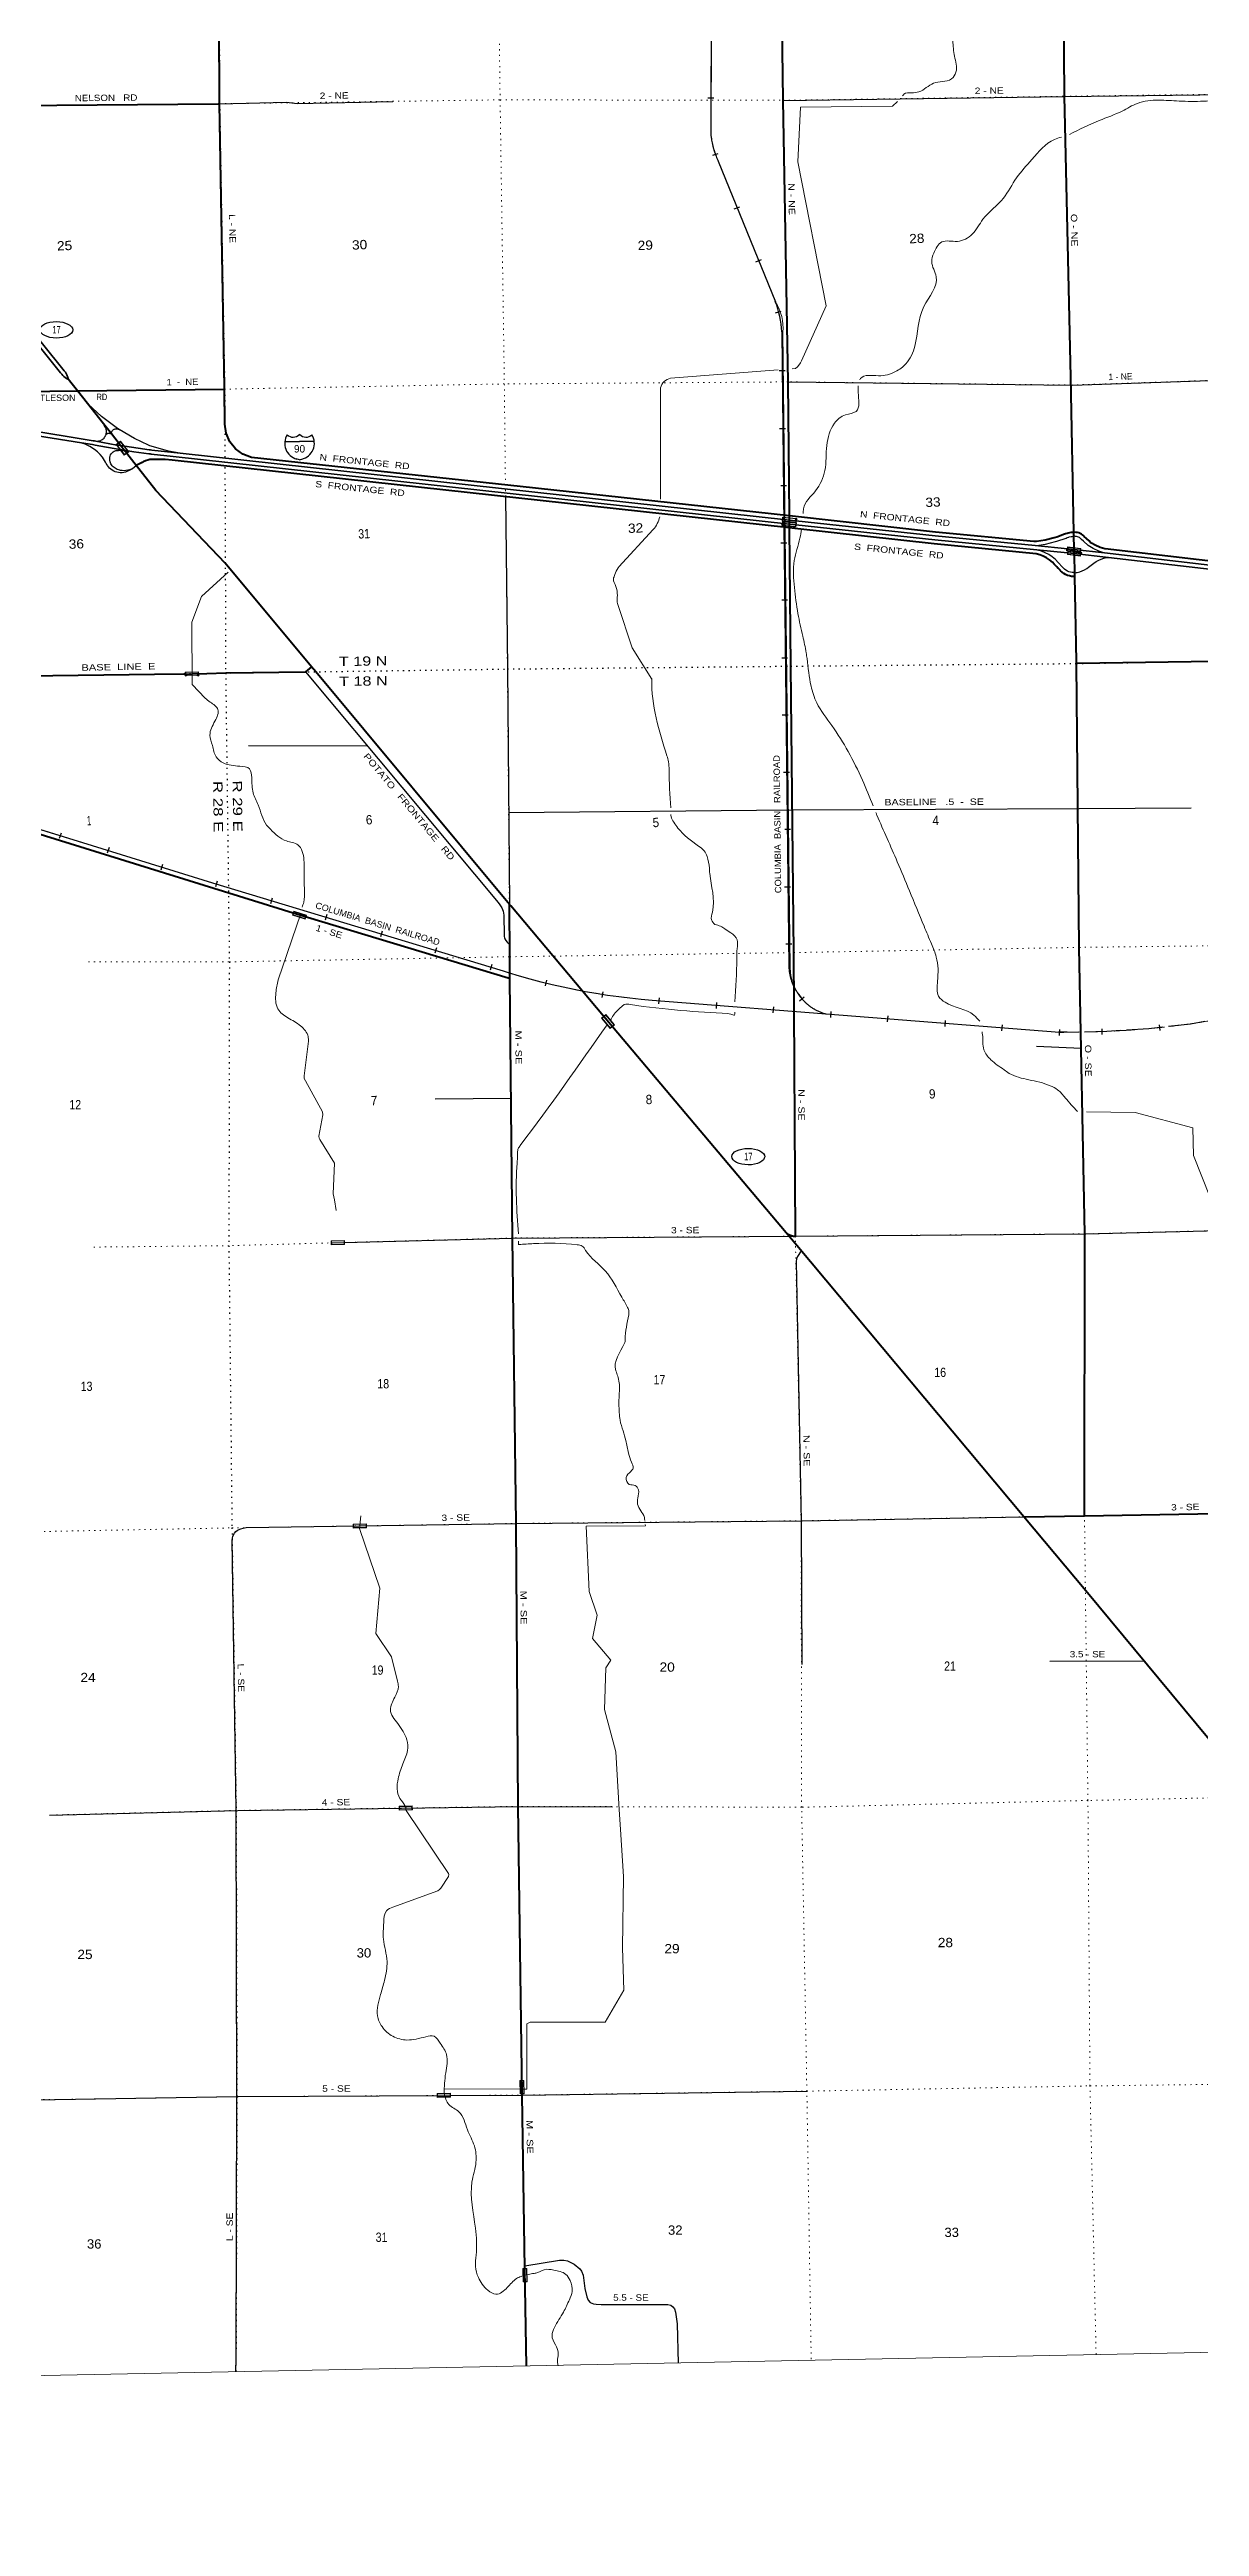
# Model space of a CAD drawing. Header units: feet. Extents: x 248627 to 501257, y -181930 to 5472.
# Drawn here: x 438405 to 460042, y -181930 to -135323 of the extents above; entities that cross this region are included whole.
import ezdxf
from ezdxf.enums import TextEntityAlignment as Align

# ---------------------------------------------------------------- set-up
doc = ezdxf.new("R2010")
doc.units = ezdxf.units.FT
doc.header["$LTSCALE"] = 70
doc.header["$PDMODE"] = 32
doc.header["$PDSIZE"] = 35
doc.linetypes.add('DOTTED', pattern=[1.5, 0.3, -1.2])
doc.linetypes.add('LONG_DASHED', pattern=[7.5, 6, -1.5])
for name, color, linetype, lineweight in [('15', 7, 'Continuous', 25), ('17', 7, 'Continuous', 25), ('18', 7, 'Continuous', 35), ('19', 7, 'Continuous', 25), ('23', 7, 'Continuous', 70), ('26', 7, 'Continuous', 40), ('27', 7, 'Continuous', 40), ('29', 7, 'Continuous', 25), ('31', 7, 'Continuous', 13), ('34', 7, 'Continuous', 25), ('39', 7, 'Continuous', 13), ('4', 7, 'Continuous', 13), ('55', 7, 'Continuous', 13), ('59', 7, 'Continuous', 13), ('6', 7, 'DOTTED', 25), ('61', 7, 'Continuous', 13), ('63', 7, 'Continuous', 25), ('7', 7, 'DOTTED', 13)]:
    doc.layers.add(name, color=color, linetype=linetype, lineweight=lineweight)
doc.layers.add('30', color=7, linetype='Continuous')

msp = doc.modelspace()

# ---------------------------------------------------------------- linework, layer by layer
at = {"layer": '15'}
for p, q in [((443105.35, -142566.23), (443108.25, -142563.32)), ((443111.42, -142565.7), (443107.99, -142563.32)), ((442832.64, -142697.7), (443109.05, -142697.7)), ((443109.05, -143043.28), (443045.16, -143025.32)), ((443108.52, -143043.54), (443172.15, -143024.8))]:
    msp.add_line(p, q, dxfattribs=at)
msp.add_lwpolyline([(443384.41, -142697.7), (443108.52, -142697.7), (443109.05, -142697.7)], dxfattribs=at)
for centre, radius, start, end in [((443135.27, -142732.8), 306.13, 148.44438, 254.43371), ((442986.67, -142450.2), 165.66, 227.34264, 315.81178), ((443230.36, -142450.2), 165.66, 224.18902, 312.69443), ((443081.76, -142732.8), 306.13, 283.08079, 31.62491)]:
    msp.add_arc(centre, radius, start, end, dxfattribs=at)
at = {"layer": '17'}
for centre in [(438532.73, -140597.25), (451551.82, -156154.06)]:
    msp.add_ellipse(centre, major_axis=(-309.24, 1), ratio=0.500121, dxfattribs=at)
at = {"layer": '18'}
for p, q in [((439006.66, -142724.22), (437904.41, -142545.24)), ((439988.68, -142890.58), (439810.39, -142864.24)), ((458255.43, -144794.98), (457685.84, -144731.19)), ((458329.83, -144879.02), (457687.36, -144806.75)), ((467839.59, -145916.31), (458255.43, -144794.98)), ((467902.42, -145996.96), (458329.83, -144879.02))]:
    msp.add_line(p, q, dxfattribs=at)
for points in [[(439251.37, -142687.98), (439226.37, -142683.91), (437902.95, -142469.02)], [(439810.39, -142864.24), (439725.88, -142851.76), (439261.26, -142766.05), (439238.91, -142761.93), (439211.26, -142757.44), (439006.66, -142724.22)], [(439741.51, -142776.59), (439668.63, -142766.2), (439276.37, -142692.67), (439251.37, -142687.98)], [(440863.57, -142917.97), (440328.41, -142859.25), (440303.73, -142856.55), (440278.41, -142853.1), (439741.51, -142776.59)], [(440730.09, -142978.78), (440320.02, -142933.79), (440295.33, -142931.08), (440270.02, -142927.74), (439988.68, -142890.58)], [(456982.19, -144736.59), (455059.87, -144550.88), (452447.89, -144264.32), (452326.91, -144251.05), (440730.09, -142978.78)], [(456949.88, -144658.12), (455067.57, -144476.28), (452447.83, -144188.87), (452326.18, -144175.52), (440863.57, -142917.97)], [(457685.84, -144731.19), (457557.4, -144716.81), (456949.88, -144658.12)], [(457687.36, -144806.75), (457559.2, -144792.33), (456982.19, -144736.59)]]:
    msp.add_lwpolyline(points, dxfattribs=at)
at = {"layer": '19'}
for points in [[(439714.23, -142471.84), (439681.53, -142452.35), (439382.04, -142228.29), (439132.61, -141997.3), (439119.89, -141985.52)], [(439251.37, -142687.98), (439276.37, -142691.15), (439294.56, -142692.2), (439313.51, -142691.3), (439332.27, -142688.43), (439350.62, -142683.61), (439368.37, -142676.9), (439385.32, -142668.38), (439401.29, -142658.12), (439416.09, -142646.26), (439429.58, -142632.91), (439441.59, -142618.22), (439452.01, -142602.36), (439460.71, -142585.5), (439463.45, -142578.46)], [(439463.45, -142578.46), (439467.6, -142567.82), (439472.6, -142549.52), (439475.67, -142530.79), (439476.76, -142511.85), (439475.86, -142492.89), (439472.99, -142474.14), (439468.17, -142455.79), (439461.46, -142438.04), (439452.93, -142421.09), (439434.41, -142391.05), (439419.31, -142366.55)], [(439463.45, -142578.46), (439466.6, -142572.76), (439469.56, -142567.69), (439473.04, -142562.95), (439476.99, -142558.6), (439481.37, -142554.69), (439486.14, -142551.26), (439491.24, -142548.34), (439496.62, -142545.98), (439502.21, -142544.19), (439507.97, -142542.99), (439513.81, -142542.4), (439519.69, -142542.43), (439525.53, -142543.07), (439531.27, -142544.32), (439536.85, -142546.16), (439539, -142547.05), (439568, -142557.05), (439568, -142555.77)], [(439568, -142555.77), (439567.97, -142547.25), (439568.97, -142537.49), (439570.99, -142527.9), (439573.99, -142518.57), (439577.96, -142509.61), (439582.83, -142501.11), (439588.57, -142493.16), (439595.11, -142485.86), (439602.38, -142479.28), (439610.3, -142473.5), (439618.77, -142468.58), (439627.72, -142464.57), (439637.03, -142461.52), (439646.61, -142459.45), (439656.36, -142458.4), (439666.16, -142458.38), (439675.91, -142459.38), (439685.5, -142461.39), (439694.83, -142464.4), (439703.8, -142468.36), (439714.23, -142471.84)], [(440863.57, -142917.97), (440858.68, -142917.06), (440643.34, -142877.21), (440314.63, -142786.17), (440292.8, -142780.13), (440264.63, -142766.89), (440002.81, -142643.88), (439714.23, -142471.84)], [(439944.33, -143216.24), (439918.65, -143235.46), (439891.09, -143251.9), (439861.97, -143265.36), (439831.6, -143275.71), (439800.32, -143282.83), (439768.46, -143286.64), (439736.38, -143287.1), (439704.43, -143284.2), (439672.95, -143277.97), (439642.3, -143268.5), (439612.81, -143255.87), (439584.8, -143240.22), (439558.58, -143221.73), (439534.43, -143200.61), (439512.62, -143177.07), (439493.4, -143151.39), (439486.65, -143140.08), (439472.45, -143114.94), (439459.44, -143090.08), (439440.3, -143053.49), (439401.82, -142995.61), (439357.5, -142942.06), (439307.82, -142893.45), (439253.33, -142850.29), (439248.87, -142847.15), (439164.9, -142794.38), (439075.87, -142750.68), (439032.3, -142734.02), (439006.66, -142724.22)], [(439944.33, -143216.24), (439943.47, -143216.63), (439910.54, -143229.69), (439876.43, -143239.24), (439841.51, -143245.17), (439806.16, -143247.41), (439770.77, -143245.95), (439735.72, -143240.8), (439726.41, -143238.41), (439701.53, -143232.04), (439676.41, -143223.52), (439656.82, -143214.65), (439636.54, -143202.75), (439617.61, -143188.8), (439600.24, -143172.95), (439584.62, -143155.37), (439570.93, -143136.26), (439559.3, -143115.81), (439551.01, -143096.85), (439545.86, -143081.23), (439538.62, -143046.85), (439537.33, -143027.74), (439538.1, -143007.07), (439541.02, -142986.6), (439544.66, -142972.13), (439553.14, -142947.26), (439568.45, -142922.13), (439573.88, -142915.71), (439599, -142892.8), (439623.88, -142879.65), (439637.5, -142874.49), (439653.63, -142870.25), (439670.11, -142867.72), (439686.77, -142866.93), (439703.42, -142867.88)], [(439988.68, -142890.58), (439939.82, -142886.69), (439743.68, -142871.13), (439703.51, -142867.94)], [(439944.33, -143216.24), (439995.7, -143182.44), (440036.3, -143151.75)], [(456949.88, -144658.12), (456973.58, -144654.69), (457143.69, -144630.09), (457334.8, -144581.62), (457356.51, -144574.74), (457531.51, -144514.72), (457553.81, -144507.07), (457581.51, -144498.12), (457593.34, -144494.3), (457631.21, -144486.32), (457649.73, -144484.41), (457669.71, -144482.34), (457680.82, -144483.04)], [(457694.65, -145167.67), (457676.69, -145166.66), (457670.56, -145166.03), (457645.75, -145163.48), (457615.32, -145157.09), (457585.72, -145147.55), (457557.28, -145134.96), (457530.31, -145119.48), (457505.1, -145101.26), (457481.94, -145080.5), (457461.08, -145057.44), (457390.27, -144981.29), (457385.49, -144975.73), (457331.63, -144919.91), (457272.23, -144870.03), (457207.95, -144826.63), (457139.48, -144790.19), (457067.57, -144761.11), (457018.02, -144746.88), (456982.19, -144736.59)], [(458255.43, -144794.98), (458224.01, -144784.57), (458148.68, -144759.64), (458045.42, -144713.41), (457947.55, -144656.64), (457861.59, -144574.96), (457824.77, -144539.97), (457813.37, -144527.69), (457799.26, -144516.28), (457783.47, -144506.05), (457766.69, -144497.52), (457749.11, -144490.79), (457730.92, -144485.93), (457712.33, -144483), (457699.73, -144482.35), (457693.53, -144482.03), (457680.82, -144483.04)], [(457694.65, -145167.67), (457720.56, -145164.36), (457744.09, -145161.25), (457791.69, -145149.8), (457837.83, -145133.44), (457882, -145112.34), (457923.73, -145086.74), (457954.75, -145063.45), (458057.63, -144989.97), (458100.29, -144958.77), (458145.98, -144932.21), (458194.19, -144910.56), (458244.4, -144894.08), (458296.07, -144882.93), (458315.87, -144880.64), (458329.83, -144879.02)]]:
    msp.add_lwpolyline(points, dxfattribs=at)
at = {"layer": '23'}
for p, q in [((439568, -142555.77), (439419.31, -142366.55)), ((439741.51, -142776.59), (439568, -142555.77)), ((440084.01, -143212.46), (440036.3, -143151.75)), ((443334.72, -146937.74), (441711.34, -144988.23)), ((443412.33, -147030.94), (443334.72, -146937.74)), ((447059.88, -151411.26), (443412.33, -147030.94))]:
    msp.add_line(p, q, dxfattribs=at)
at = {"layer": '23', "lineweight": 35}
for points in [[(438760.01, -141530.16), (438755.53, -141505.16), (438751.95, -141494.68), (438729.29, -141443.3), (438715.71, -141419.58), (438701.96, -141395.57), (438681.04, -141369.58), (437862.17, -140352.17)], [(438760.01, -141530.16), (438735.01, -141518.1), (438721.89, -141511.22), (438696.87, -141494.55), (438673.73, -141475.36), (438654.12, -141455.28), (438634.08, -141430.28), (438613.67, -141405.28), (437864.5, -140472.98)]]:
    msp.add_lwpolyline(points, dxfattribs=at)
at = {"layer": '23'}
for points in [[(438930.97, -141745.1), (438781.71, -141555.16), (438760.01, -141530.16)], [(439419.31, -142366.55), (439119.89, -141985.52), (438930.97, -141745.1)], [(440036.3, -143151.75), (439856.68, -142923.16), (439810.39, -142864.24), (439741.51, -142776.59)], [(441711.34, -144988.23), (440403.72, -143619.32), (440084.01, -143212.46)], [(452266.02, -157590.18), (448830.43, -153512.85), (447081.92, -151437.73), (447059.88, -151411.26)], [(456738.17, -162931.88), (452463.33, -157824.34), (452266.02, -157590.18)], [(469725.52, -178464.64), (466685.45, -174736.68), (465676.4, -173499.31), (463392.61, -170876.15), (461139.97, -168227.55), (457905.88, -164327.04), (456738.17, -162931.88)]]:
    msp.add_lwpolyline(points, dxfattribs=at)
at = {"layer": '26'}
for p, q in [((452327.58, -144325.57), (440712.52, -143051.3)), ((452325.49, -144099.72), (447261.29, -143543.63)), ((457680.82, -144483.04), (457679.32, -144408.46)), ((457687.36, -144806.75), (457685.84, -144731.19)), ((457696.14, -145241.32), (457694.65, -145167.67)), ((443334.72, -146937.74), (443219.63, -147033.57))]:
    msp.add_line(p, q, dxfattribs=at)
for points in [[(437785.59, -136375.87), (441579.83, -136342.96), (441604.83, -136342.75), (441590, -133216.08)], [(452325.49, -144099.72), (452302.08, -141576.58), (452208.24, -136278.28), (452164.1, -133008.18)], [(457679.32, -144408.46), (457620.29, -141487.39), (457502.09, -136202.14), (457482.09, -133767.05), (457477, -132901.85)], [(441699.42, -141713.39), (441698.82, -141679.4), (441604.83, -136342.75)], [(437889.23, -141757.04), (438930.97, -141745.1), (441699.42, -141713.39)], [(447261.29, -143543.63), (442203.14, -143001.74), (442042.73, -142938.8), (441904.07, -142836.49), (441796.62, -142701.78), (441727.7, -142543.85), (441702, -142373.46), (441699.64, -141713.39)], [(440712.52, -143051.3), (440581.55, -143035.49), (440351.95, -143035.54), (440330.11, -143035.54), (440301.95, -143038.21), (440293.59, -143039), (440251.36, -143047.23), (440210.22, -143059.83), (440195.62, -143066.04), (440174.29, -143075.11), (440145.62, -143090.86), (440036.3, -143151.75)], [(452266.02, -157590.18), (452280, -157599.22), (452289.67, -157605.48), (452326.49, -157624.17), (452365.07, -157638.91), (452404.97, -157649.53), (452413, -157650.87), (452438.48, -157655.13), (452438.34, -157630.05), (452409.09, -152315.28), (452351.7, -146924.98), (452327.58, -144325.57)], [(457679.32, -144408.46), (457665.92, -144407.44), (457641.82, -144409.93), (457619.61, -144412.23), (457574.06, -144421.83), (457554.76, -144428.06), (457524.52, -144437.83), (457504.76, -144444.61), (457357.18, -144495.23), (457333.27, -144503.43), (457307.18, -144510.95), (457137.18, -144554.89), (456974.2, -144579.23), (456950.23, -144582.81), (456924.2, -144580.29), (455075.27, -144401.67), (452325.49, -144099.72)], [(452327.58, -144325.57), (452326.91, -144251.05), (452326.18, -144175.52), (452325.49, -144099.72)], [(457696.14, -145241.32), (457673.6, -145240.87), (457634.71, -145236.88), (457596.45, -145228.84), (457559.24, -145216.84), (457523.49, -145201.03), (457489.58, -145181.56), (457457.9, -145158.65), (457428.79, -145132.56), (457425.18, -145128.57), (457388.31, -145087.82), (457379.72, -145078.57), (457357.14, -145054.26), (457333.99, -145029.34), (457310.47, -145004.26), (457276.25, -144969.49), (457222.33, -144925.13), (457164.08, -144886.64), (457102.13, -144854.46), (457037.14, -144828.93), (456969.85, -144810.33), (455052.28, -144624.49), (452430.14, -144336.82), (452327.58, -144325.57)], [(467806.53, -145836.37), (458270.52, -144718.83), (458260.09, -144717.61), (458175.7, -144689.67), (458079.6, -144646.65), (458013.53, -144608.32), (457993.12, -144596.48), (457964.01, -144568.82), (457913.83, -144521.14), (457875.29, -144484.51), (457864.09, -144472.38), (457864.04, -144472.33), (457843.29, -144455.57), (457820.91, -144441.06), (457797.13, -144428.97), (457772.22, -144419.44), (457746.45, -144412.55), (457720.1, -144408.41), (457693.46, -144407.04), (457691.82, -144407.13), (457679.32, -144408.46)], [(457685.84, -144731.19), (457685.12, -144695.31), (457680.82, -144483.04)], [(457694.65, -145167.67), (457688.06, -144841.33), (457687.36, -144806.75)], [(457729.17, -146875.51), (457728.3, -146832.22), (457696.14, -145241.32)], [(457729.17, -146875.51), (457740.36, -146866.41), (467167.02, -146730.51), (468464.07, -146722.91), (468469.51, -146721.63)], [(437992.32, -147109.24), (440378, -147077.05), (441084.96, -147069.17)], [(441084.96, -147069.17), (441365, -147066.05), (441723, -147054.05), (443219.63, -147033.57)], [(457879.72, -162912.6), (457879.76, -162887.6), (457888.26, -157608.02), (457780.89, -152225.84), (457729.23, -146882.22), (457729.17, -146875.51)], [(447068.84, -152804.04), (447034.62, -152793.73), (442992, -151572.05), (438048.63, -150033.72)], [(447068.84, -152804.04), (447065.01, -152393.52), (447059.89, -151413.39), (447059.88, -151411.26)], [(447300.83, -173813.71), (447300.46, -173787.06), (447225.54, -168379.92), (447185.03, -163057.28), (447114.32, -157685.63), (447068.84, -152804.04)], [(456738.17, -162931.88), (456753, -162931.63), (457879.72, -162912.6)], [(457879.72, -162912.6), (463206.99, -162816.97), (463984, -162802.93), (468560.37, -162720.25)], [(447378.18, -178914.62), (447350.32, -177077.05), (447300.83, -173813.71)]]:
    msp.add_lwpolyline(points, dxfattribs=at)
at = {"layer": '29'}
for p, q in [((442148.02, -148416.73), (444383.83, -148425.8)), ((456977.55, -154074.18), (457818.58, -154115.24)), ((445661.1, -155066.36), (447089.79, -155052.71)), ((457226.19, -165647.13), (458997.58, -165643.69)), ((447300.83, -173813.71), (452653.04, -173738.95))]:
    msp.add_line(p, q, dxfattribs=at)
for points in [[(441604.83, -136342.75), (442864, -136315.44), (443061.98, -136337.75), (444867.32, -136301.49)], [(452208.26, -136279.85), (457495.83, -136205.3), (461577.35, -136153.85)], [(452297.69, -141577.8), (457648.66, -141637.75), (461904.65, -141493.64), (461946.6, -141498.55), (461974.42, -141507.11), (462002.25, -141526.39), (462027.96, -141553.67), (462045.06, -141579.92), (462181.73, -141891.41), (462237.69, -142010.33), (462263.38, -142053.16), (462297.29, -142095.68), (462931.18, -142617.4), (462958.04, -142653.29), (462971.85, -142679.5), (462982.55, -142715.91), (462988.97, -142887.21), (463053.25, -145279.33)], [(446982.81, -143739.2), (447022.25, -146958.09), (447059.89, -151413.39)], [(443219.63, -147033.57), (446848.56, -151373.3), (446880.18, -151418.43), (446914.19, -151474.49), (446937.51, -151534.95), (446954.15, -151612.09), (446957.67, -151994.76), (446959.33, -152014.5), (446964.83, -152040.48), (446971.1, -152056.61), (446992.46, -152090.12), (447015, -152116.66), (447035.26, -152135.57), (447063.77, -152156.74)], [(447045.22, -149677.26), (452371.85, -149630.17), (457777.66, -149601.58), (459887.82, -149589)], [(443704.63, -157776.79), (447109.98, -157686.72), (452456.87, -157653.53), (457905.4, -157606.97), (463207.32, -157474.18), (468561.52, -157336.35)], [(452548.94, -157926.63), (452476.27, -158032.65), (452457.01, -158077.62), (452453.68, -158129.46), (452546.97, -163020.08), (452557.63, -165711.93)], [(441911.89, -179021.35), (441915.86, -178754.96), (441930.84, -173819.8), (441915.86, -168443.47), (441838.8, -163371.27), (441853.78, -163296.32), (441882.49, -163239.26), (441907.3, -163208.52), (441932.66, -163190.17), (441955.19, -163178.18), (442002.28, -163156.76), (442048.57, -163144.27), (442104.23, -163135.71), (447191.31, -163059.17), (452569.45, -163007.23), (456738.17, -162931.88)], [(438405, -168544.05), (441947.97, -168458.46), (447229.87, -168381.89), (448996.44, -168388.06)], [(438508.27, -173898.16), (441930.39, -173838.82), (445949.99, -173820.03), (447300.83, -173813.71)], [(435581.08, -173918.37), (436605.5, -173902.37), (438508.27, -173898.16)], [(447349.58, -177028.23), (448001.63, -176921.05), (448080.75, -176917), (448149.25, -176934.13), (448275.61, -176994.62), (448380.43, -177084.04), (448414.68, -177126.87), (448443.38, -177202.03), (448479.38, -177449.64), (448513.15, -177606.57), (448537.03, -177670.86), (448577.36, -177713.65), (448637.3, -177739.35), (448692.95, -177747.91), (448783.06, -177752.9), (450041.52, -177752.2), (450093.17, -177763.44), (450135.71, -177799.31), (450165.68, -177833.57), (450185.53, -177896.03), (450217.11, -178117.69), (450232.89, -178858.37)]]:
    msp.add_lwpolyline(points, dxfattribs=at)
at = {"layer": '31'}
for p, q in [((443703.54, -157738.26), (443953.44, -157731.17)), ((443829.55, -157772.2), (443829.54, -157771.81)), ((443953.44, -157731.17), (443955.56, -157806.14)), ((444118.72, -163067.42), (444368.69, -163063.63)), ((444244.27, -163103.02), (444244.26, -163102.63)), ((444368.69, -163063.63), (444369.82, -163138.62)), ((444980.44, -168375.7), (445230.43, -168372.66)), ((445105.89, -168411.68), (445105.89, -168411.29)), ((445230.43, -168372.66), (445231.34, -168447.66)), ((445698.71, -173780.97), (445948.7, -173779.13)), ((445948.7, -173779.13), (445949.25, -173854.13))]:
    msp.add_line(p, q, dxfattribs=at)
for points in [[(443955.56, -157806.14), (443705.66, -157813.23), (443703.54, -157738.26)], [(444369.82, -163138.62), (444119.85, -163142.41), (444118.72, -163067.42)], [(445231.34, -168447.66), (444981.35, -168450.7), (444980.44, -168375.7)], [(445949.25, -173854.13), (445699.26, -173855.97), (445698.71, -173780.97)]]:
    msp.add_lwpolyline(points, dxfattribs=at)
for points in [[(443713.42, -157805), (443711.76, -157746.02), (443945.67, -157739.39), (443947.33, -157798.37)], [(444127.72, -163134.29), (444126.83, -163075.29), (444360.81, -163071.74), (444361.7, -163130.74)], [(444989.24, -168442.6), (444988.53, -168383.59), (445222.53, -168380.75), (445223.24, -168439.76)], [(445706.76, -173788.9), (445707.19, -173847.91), (445941.19, -173846.19), (445940.76, -173787.18)]]:
    msp.add_lwpolyline(points, close=True, dxfattribs=at)
at = {"layer": '34', "lineweight": 13}
for p, q in [((450857, -132989.05), (450846, -136912.05)), ((450986, -137425.05), (452063, -140074.05)), ((452205, -140642.05), (452342, -152602.05)), ((457408, -153818.05), (449747, -153214.05))]:
    msp.add_line(p, q, dxfattribs=at)
at = {"layer": '34'}
for p, q in [((450791.79, -136233.77), (450902.4, -136234.08)), ((450882.8, -137313.29), (450987.03, -137276.27)), ((451290.22, -138322.29), (451392.68, -138280.63)), ((451696.46, -139314.56), (451798.93, -139272.9)), ((452066.25, -140276.31), (452171.64, -140242.73)), ((452135.75, -141362.71), (452246.35, -141361.45)), ((452140.58, -142453.46), (452251.18, -142452.19)), ((452163.47, -143525.57), (452274.07, -143524.3)), ((452222.72, -144276.23), (452317, -152586.05)), ((452167.3, -144606.32), (452277.9, -144605.05)), ((452181.19, -145680.43), (452291.79, -145679.16)), ((452183.01, -146769.18), (452293.62, -146767.91)), ((452192.91, -147841.29), (452303.51, -147840.02)), ((452217.73, -148920.04), (452328.34, -148918.77)), ((438621.61, -150064.82), (438588.91, -150170.49)), ((452237.62, -149994.15), (452348.23, -149992.88)), ((439524.42, -150339.84), (439491.72, -150445.5)), ((440533.3, -150657.4), (440500.6, -150763.06)), ((441558.15, -150971.4), (441526.08, -151077.26)), ((442596.54, -151288.72), (442564.47, -151394.58)), ((452236.45, -151079.89), (452347.05, -151078.63)), ((443623.45, -151597.11), (443591.38, -151702.97)), ((444661.84, -151914.43), (444629.77, -152020.29)), ((445688.75, -152222.82), (445656.68, -152328.68)), ((452260.34, -152152), (452370.94, -152150.74)), ((446727.14, -152540.14), (446695.07, -152646)), ((447754.96, -152834.57), (447728.36, -152941.94)), ((448813.67, -153051.49), (448796.36, -153160.74)), ((449874.91, -153167.85), (449866.22, -153278.12)), ((450957.14, -153255.79), (450948.44, -153366.06)), ((452502, -153103.05), (452562, -153185.05)), ((452517.5, -153221.54), (452601.2, -153149.23)), ((452026.23, -153337.46), (452017.54, -153447.73)), ((453108.46, -153425.4), (453099.77, -153535.67)), ((454177.56, -153507.08), (454168.86, -153617.34)), ((455259.78, -153595.02), (455251.09, -153705.28)), ((456328.88, -153676.69), (456320.19, -153786.96)), ((457411.11, -153764.63), (457402.41, -153874.9))]:
    msp.add_line(p, q, dxfattribs=at)
for points in [[(450857.96, -133036.05), (450847.1, -136912), (450850.21, -136940.4), (450853.95, -136968.62), (450858.18, -136996.8), (450862.76, -137025.11), (450867.97, -137053.17), (450873.66, -137081.04), (450879.69, -137109.03), (450886.34, -137136.79), (450893.47, -137164.33), (450901.1, -137191.99), (450909.2, -137219.28), (450917.61, -137246.53), (450926.68, -137273.71), (450936.2, -137300.51), (450946.2, -137327.27), (450956.53, -137353.83), (450967.49, -137380.32), (450978.75, -137406.45), (450987.01, -137424.62), (452062.62, -140070.2)], [(452184, -140633.05), (452184, -140640.05), (452222.69, -144284.27)], [(457407.91, -153819.15), (449746.91, -153215.15), (449534.76, -153197.6), (449324.2, -153175.29), (449113.92, -153149.34), (448902.63, -153120.87), (448692.9, -153087.64), (448484.68, -153050.88), (448275.43, -153011.58), (448067.76, -152967.54), (447861.58, -152919.94), (447654.48, -152868.62), (447450.07, -152813.85), (447245.87, -152756.64), (447042.03, -152694.58), (446944.67, -152663.1), (441478.67, -151007.11), (438043.17, -149943.98)], [(452317.61, -152586.06), (452317.89, -152593.69), (452318.75, -152609.48), (452319.79, -152625.35), (452321.19, -152641.12), (452322.86, -152656.8), (452324.72, -152672.57), (452326.93, -152688.24), (452329.42, -152703.82), (452332.18, -152719.49), (452335.2, -152734.99), (452338.42, -152750.48), (452341.99, -152765.96), (452345.84, -152781.26), (452349.96, -152796.55), (452354.25, -152811.76), (452358.91, -152826.97), (452363.75, -152841.98), (452368.95, -152857), (452374.34, -152871.83), (452380, -152886.66), (452385.92, -152901.31), (452392.11, -152915.87), (452398.5, -152930.33), (452405.24, -152944.69), (452412.16, -152958.98), (452419.35, -152973.07), (452426.72, -152987.07), (452434.45, -153000.88), (452442.37, -153014.61), (452450.46, -153028.15), (452458.83, -153041.59), (452467.46, -153054.86), (452476.37, -153068.03), (452485.37, -153081.03), (452494.73, -153093.83), (452501.81, -153103.19)], [(452560.14, -153183.4), (452570.49, -153195.38), (452581.12, -153207.08), (452591.82, -153218.7), (452602.89, -153230.13), (452614.06, -153241.29), (452625.39, -153252.27), (452637, -153263.14), (452648.79, -153273.66), (452660.67, -153284.09), (452672.82, -153294.24), (452685.15, -153304.3), (452697.56, -153313.99), (452710.25, -153323.51), (452723.04, -153332.84), (452735.99, -153341.98), (452749.12, -153350.77), (452762.44, -153359.46), (452775.84, -153367.88), (452789.42, -153376.02), (452803.1, -153383.89), (452816.95, -153391.58), (452830.89, -153399.08), (452845.02, -153406.22), (452859.22, -153413.18), (452873.61, -153419.87), (452888.08, -153426.38), (452902.66, -153432.51), (452917.31, -153438.47), (452932.05, -153444.15), (452946.97, -153449.57), (452961.9, -153454.7), (452977, -153459.67), (452992.09, -153464.26), (453007.37, -153468.67), (453012.28, -153469.99)]]:
    msp.add_lwpolyline(points, dxfattribs=at)
at = {"layer": '34', "lineweight": 13}
msp.add_lwpolyline([(446945, -152662.05), (441479, -151006.05), (438073, -149952.05)], dxfattribs=at)
for centre, radius, start, end in [((452474.13, -136743.33), 1636.85, 185.91635, 204.61281), ((451306.78, -140564.85), 901.53, 355.08803, 32.98446), ((450680.64, -141087.19), 12162.74, 252.11315, 265.59749), ((453250.22, -152594.6), 908.25, 180.47009, 254.79444)]:
    msp.add_arc(centre, radius, start, end, dxfattribs=at)
at = {"layer": '34'}
msp.add_arc((450501.29, -140701), 1684.01, 2.24463, 22.15112, dxfattribs=at)
at = {"layer": '39'}
for p, q in [((454452.18, -136194.85), (454461.5, -136185.23)), ((450091, -141507.05), (452112.03, -141352.38)), ((452377.85, -141332.04), (452443, -141327.05)), ((449900, -143781.62), (449900, -141687.05)), ((449118.81, -145057.92), (449765, -144355.05)), ((442705.85, -152829.42), (443131.07, -151579.73)), ((447229.11, -157746.84), (447230.26, -157811.99)), ((449615.36, -163075.3), (449619, -163104.37)), ((447259, -173701.06), (445834.85, -173695.66))]:
    msp.add_line(p, q, dxfattribs=at)
for points in [[(452556, -141181.05), (453017, -140145.05), (452488, -137433.05), (452533, -136409.05), (454267, -136386.05), (454358.16, -136298.61)], [(441332.54, -147524.6), (441086, -147273.05), (441080, -146095.05), (441264, -145612.05), (441764, -145158.05)], [(449735.41, -147168.87), (449370, -146581.05), (449098.64, -145765.89)], [(443798.46, -157168.51), (443766, -156965.05), (443743, -156855.05), (443766, -156276.05), (443492, -155830.05), (443476, -155806.05), (443469, -155767.05), (443547, -155368.05), (443539, -155313.05), (443218, -154727.05), (443195, -154687.05), (443195, -154633.05), (443276.08, -153983.34)], [(457916.04, -155311.61), (458830, -155323.05), (459915, -155611.05), (459931, -156133.05), (460241, -156921.05), (460520, -157357.05), (460792.15, -157483.54)], [(444952.34, -166023.81), (444842, -165568.05), (444544, -165130.05), (444622, -164277.05), (444239, -163151.05), (444259.73, -162911.64)], [(449619, -163104.37), (448505.2, -163104.73), (448558.15, -164339.1), (448709.13, -164779.18), (448622.8, -165223.12), (448967.67, -165630.98), (448872.85, -165771.66), (448846.81, -166554.91), (449062.84, -167352.19), (449121.88, -168441.53), (449147.25, -168812.45), (449206.12, -169702.75), (449188.87, -171040.58), (449211.71, -171837.88), (448858.1, -172437.75), (447451.36, -172438.14), (447384.21, -172469.09), (447386.76, -173701.54), (447259, -173701.06)], [(445115.9, -168456.79), (445909, -169642.05), (445921, -169662.05), (445909, -169701.05), (445766, -169916.05), (445741, -169944.05), (445708, -169969.05), (444866.1, -170275.77)]]:
    msp.add_lwpolyline(points, dxfattribs=at)
for centre, radius, start, end in [((452076.98, -140927.03), 542.2, 312.45868, 332.06363), ((450149.08, -141760.01), 259.54, 102.92994, 163.67344), ((449354.96, -143995.31), 545.47, 318.73895, 347.36074)]:
    msp.add_arc(centre, radius, start, end, dxfattribs=at)
for points in [[(457447, -133903.65), (457220.56, -133963.92), (456784.01, -134163.1), (456596.44, -134299.61), (456268.54, -134498.28), (456081.36, -134498.05), (455986.46, -134441.69), (455877.81, -134442.2), (455708.19, -134477.43), (455610.64, -134551.87), (455476.42, -134615.78), (455429.51, -134698.17), (455402.91, -134833.99), (455400.18, -135157.83), (455434.37, -135449.97), (455460.69, -135746.45), (455377.51, -135876.6), (455208.48, -135925.88), (455040.71, -135957), (454763.64, -136119.37), (454623.42, -136135.27), (454481.6, -136161.3), (454461.5, -136185.23)], [(462287.03, -136772.93), (462104, -136680.05), (461965, -136609.05), (461837, -136552.05), (461696, -136496.05), (461620, -136362.05), (461498, -136267.05), (461192, -136275.05), (460992, -136260.05), (460566, -136265.05), (460118, -136294.05), (459659, -136293.05), (459274, -136275.05), (458876, -136336.05), (458588, -136480.05), (458155, -136659.05), (457595.08, -136920.93)], [(457446.15, -136970.82), (457312, -137014.05), (456891, -137392.05), (456601, -137736.05), (456354, -138120.05), (455969, -138516.05), (455766, -138798.05), (455487, -138932.05), (455194, -138944.05), (455044, -139152.05), (455004, -139316.05), (455090, -139598.05), (454854, -140161.05), (454687, -140904.05), (454520, -141235.05), (454323, -141382.05), (454000, -141461.05), (453664, -141512.05), (453648.3, -141534.02)], [(453621.73, -141650.29), (453622, -141775.05), (453583, -142132.05), (453380, -142197.05), (453177, -142354.05), (453030, -142773.05), (452995, -143243.05), (452819, -143626.05), (452592, -143965.05), (452587.61, -144055.18)], [(452553.28, -144349.57), (452524, -144517.05), (452419, -144940.05), (452421, -145444.05), (452488, -145936.05), (452578, -146361.05), (452643, -146675.05), (452658, -146783.05), (452733, -147299.05), (452841, -147614.05), (453126, -148045.05), (453432, -148533.05), (453702, -149070.05), (453899.95, -149554.93)], [(449118.81, -145057.92), (449101.64, -145076.04), (449044.41, -145201.09), (449015.58, -145282.72), (449061.72, -145425.56), (449088.77, -145593.33), (449088.13, -145724.05), (449098.64, -145765.89)], [(449735.55, -147160.11), (449735.41, -147168.87), (450022.31, -148610.64), (450053.15, -148723.96), (450061.37, -148874.42), (450092.81, -149591.95)], [(441332.54, -147524.6), (441427.33, -147600.02), (441574.01, -147740.68), (441516.58, -147958.22), (441422.87, -148223.52), (441469.16, -148418.64), (441538.21, -148628.89), (441673.85, -148745.88), (441986.32, -148807.24), (442167.61, -148859.99), (442208.47, -149021.15), (442236.47, -149309.53), (442332.39, -149536.75), (442488.84, -149914.27), (442562.64, -149995.64), (442861.47, -150214.4), (443077.83, -150287.81), (443192.22, -150572.58), (443193.31, -150940.49), (443186.68, -151365.02), (443156.86, -151461.32)], [(450097.96, -149713.87), (450099.74, -149755.52), (450152.52, -149863.9), (450229.4, -149971.28), (450617.75, -150310.97), (450722.01, -150399.11), (450776.71, -150505.41), (450819.97, -150724.78), (450828.3, -150828.99), (450876.28, -151552.85), (450860.23, -151700.3), (450924.14, -151786.1)], [(453951.78, -149679.54), (453973, -149729.05), (454357, -150607.05), (454585, -151151.05), (454860, -151819.05), (454998, -152149.05), (455091, -152398.05), (455114, -152854.05), (455134, -153137.05), (455255, -153250.05), (455798, -153493.05), (455907.18, -153607.55)], [(450924.14, -151786.1), (451032.2, -151819.8), (451108.61, -151866.88), (451222.42, -151942.55), (451342.48, -152072.26), (451343.41, -152241.12), (451337.22, -152432.4), (451302.3, -153243.06)], [(442705.85, -152829.42), (442663.41, -153071.83), (442702.11, -153375.84), (442888.04, -153541), (443129.81, -153693.78), (443270.94, -153894.99), (443276.08, -153983.34)], [(451298.77, -153437.87), (451290.29, -153489.97), (451225.17, -153472.58), (451166.41, -153462.97), (449333.99, -153292.12), (449219.39, -153294.89), (449164.8, -153337.38), (449085.24, -153409.07), (448955.84, -153588.98)], [(448895.25, -153673.23), (447261.84, -155944.24), (447224.06, -156004.13), (447210.97, -156077.06), (447209.49, -156187.71), (447203.09, -156276.45), (447226.65, -157608.3)], [(455951.65, -153804.44), (455961, -153860.05), (455986, -154142.05), (456117, -154330.05), (456366, -154521.05), (456462, -154587.05), (456831, -154708.05), (457234, -154820.05), (457374, -154897.05), (457517, -155048.05), (457748.68, -155302.7)], [(447238.08, -157807.14), (447511.15, -157791.72), (448335.1, -157811.63), (448426.66, -157835.96), (448492.51, -157919.67), (448860.58, -158304.44), (449172.76, -158798.11), (449281.42, -158992.63), (449306.58, -159065.98), (449307.66, -159092.07), (449303.21, -159130.46), (449237.87, -159595.65), (449237.36, -159631.86), (449224.7, -159666.57), (449058.81, -160182.2), (449070.1, -160211.89), (449102.37, -160311.08), (449130.02, -160444.64), (449128.63, -160557.3), (449118.89, -160809.04), (449125.6, -160971.63), (449139.43, -161111.8), (449198.19, -161316.45), (449249.84, -161495.26), (449297.87, -161732.53), (449357.31, -161904.98), (449384.13, -162018.47), (449344.26, -162076.43), (449254.47, -162192.78), (449314.19, -162322.99), (449423.59, -162340.55), (449485.49, -162426.43), (449473.62, -162577.73), (449470.31, -162692.48), (449597.35, -162942.54), (449605.05, -162999.32)], [(444952.34, -166023.81), (444952.85, -166025.73), (444968.96, -166123.58), (444900.9, -166327.49), (444818.09, -166564.18), (444955.51, -166821.85), (445127.15, -167128.36), (445139.45, -167328.91), (445051.27, -167581.92), (444964.18, -167861.02), (444945.84, -168050.79), (444995.49, -168229.68), (445089.6, -168364.49), (445115.9, -168456.79)], [(444866.1, -170275.77), (444746.61, -170343.26), (444693.44, -170566.66), (444688.11, -170876.53), (444755.9, -171299.97), (444708.03, -171651.82), (444634.66, -171922.31), (444576.64, -172320.84), (444661.52, -172524.4), (444864.26, -172706.95), (445130.77, -172776.26), (445486.48, -172715.17), (445639.08, -172706.79), (445755.05, -172834.66), (445874.66, -173050.84), (445858.69, -173395.34), (445829.01, -173782.28)], [(445829.01, -173782.28), (445919.37, -173987.98), (446108.32, -174128.88), (446267.05, -174464.08), (446398.26, -174766.24), (446429.1, -175074.6), (446353.93, -175447.71), (446417.84, -176313.66), (446432.85, -176823.75), (446419.53, -177037.44), (446474.27, -177242.26), (446651.29, -177484.2), (446805.37, -177560.21), (447017.46, -177432.73), (447191.73, -177266.61), (447278.56, -177224.78), (447389, -177197.26)], [(447389, -177197.26), (447491.71, -177171.65), (447555.75, -177162.95), (447712.07, -177098.11), (447891.45, -177104.7), (448118.19, -177185.72), (448199.5, -177302.97), (448238.09, -177506.45), (448186.2, -177663.44), (448075.02, -177895.29), (447903.79, -178183.93), (447859.69, -178334.57), (447923.4, -178512.87), (447977.41, -178651.37), (447962.79, -178784.68), (447972.9, -178905.06)]]:
    msp.add_spline(points, degree=3, dxfattribs=at)
at = {"layer": '4'}
msp.add_lwpolyline([(248626.54, 1367.98), (279703.36, 1731.35), (310779.64, 2137.47), (341855.35, 2586.32), (372930.4, 3077.93), (404004.75, 3612.28), (435078.34, 4189.37), (466151.09, 4809.2), (497222.97, 5471.78), (501256.99, -177792.42), (469933.02, -178460.37), (438608.16, -179085.23), (407282.48, -179667), (375956.01, -180205.69), (344628.84, -180701.29), (313301.02, -181153.78), (281972.62, -181563.19), (250643.67, -181929.51)], close=True, dxfattribs=at)
msp.add_lwpolyline([(248626.54, 1367.98), (279703.36, 1731.35), (310779.64, 2137.47), (341855.35, 2586.32), (372930.4, 3077.93), (404004.75, 3612.28), (435078.34, 4189.37), (466151.09, 4809.2), (497222.97, 5471.78), (501256.99, -177792.42), (469933.02, -178460.37), (438608.16, -179085.23), (407282.48, -179667), (375956.01, -180205.69), (344628.84, -180701.29), (313301.02, -181153.78), (281972.62, -181563.19), (250643.67, -181929.51)], close=True, dxfattribs=at)
at = {"layer": '55'}
msp.add_line((452453.44, -144227.78), (452461.83, -144147.22), dxfattribs=at)
for points in [[(452194.19, -144200.78), (452185.59, -144280.25), (452450.04, -144308.89), (452458.76, -144228.33)], [(452461.83, -144147.22), (452197.27, -144119.67), (452188.88, -144200.23), (452458.76, -144228.33)]]:
    msp.add_lwpolyline(points, dxfattribs=at)
for points in [[(452449.95, -144235.45), (452201.41, -144208.53), (452194.41, -144273.16), (452442.95, -144300.08)], [(452453.05, -144154.35), (452204.4, -144128.46), (452197.67, -144193.11), (452446.32, -144219)], [(457562.25, -144681.44), (457810.67, -144709.48), (457803.38, -144774.07), (457554.95, -144746.03)], [(457804.76, -144854.14), (457556.25, -144826.86), (457563.34, -144762.25), (457811.85, -144789.53)], [(457801.82, -144716.52), (457569.29, -144690.28), (457563.79, -144738.98), (457796.33, -144765.22)], [(457803.02, -144796.61), (457570.42, -144771.07), (457565.07, -144819.77), (457797.67, -144845.31)]]:
    msp.add_lwpolyline(points, close=True, dxfattribs=at)
for p in [(452194.94, -144268.18), (452452.54, -144159.32), (457555.51, -144741.06), (457811.3, -144794.5)]:
    msp.add_point(p, dxfattribs=at)
at = {"layer": '59'}
for points in [[(439811.62, -142954.41), (439657.7, -142757.42), (439740.44, -142692.77), (439894.36, -142889.76)], [(439739.06, -142704), (439668.93, -142758.79), (439812.99, -142943.17), (439883.12, -142888.38)], [(448872.26, -153482.1), (449033.72, -153672.96), (448953.56, -153740.77), (448792.09, -153549.91)], [(448871.31, -153493.36), (448803.36, -153550.85), (448954.5, -153729.5), (449022.45, -153672.01)]]:
    msp.add_lwpolyline(points, close=True, dxfattribs=at)
at = {"layer": '6'}
for points in [[(441589, -133215.05), (441604.83, -136342.75), (441699.64, -141713.39), (441718.72, -147053.01), (441788.06, -152489.06), (441779, -157829.85), (441837.1, -163139.7), (441915.61, -168456.73), (441930.56, -173842.77), (441911.89, -179021.35)], [(437991, -147106.05), (441695.64, -147055.98), (447020.69, -146978.54), (452351.7, -146924.98), (457729.17, -146875.51), (463093.02, -146788.41), (468469.82, -146722.88), (469277.48, -146718.42)]]:
    msp.add_lwpolyline(points, dxfattribs=at)
at = {"layer": '61'}
for p, q in [((440959.79, -147035.56), (441209.78, -147032.77)), ((440960.15, -147105.57), (440959.79, -147035.56)), ((440967.83, -147043.47), (440968.11, -147097.48)), ((443000.57, -151538.66), (443239.24, -151613.06)), ((443239.24, -151613.06), (443216.92, -151684.66)), ((447256.64, -173537.83), (447331.63, -173536.41)), ((447261.37, -173787.78), (447256.64, -173537.83)), ((447313, -177077.71), (447387.99, -177076.51)), ((447317.01, -177327.67), (447313, -177077.71))]:
    msp.add_line(p, q, dxfattribs=at)
for points in [[(440960.15, -147105.57), (441210.14, -147102.78), (441209.78, -147032.77)], [(441202.1, -147094.87), (441201.82, -147040.86), (440967.83, -147043.47)], [(443216.92, -151684.66), (442978.25, -151610.26), (443000.57, -151538.66)], [(447331.63, -173536.41), (447336.36, -173786.37), (447261.37, -173787.78)], [(447387.99, -177076.51), (447392, -177326.47), (447317.01, -177327.67)]]:
    msp.add_lwpolyline(points, dxfattribs=at)
for points in [[(443005.82, -151548.67), (442988.26, -151605), (443211.66, -151674.64), (443229.22, -151618.31)], [(447323.78, -173544.55), (447264.78, -173545.67), (447269.21, -173779.63), (447328.21, -173778.52)], [(447380.12, -177084.63), (447321.12, -177085.57), (447324.87, -177319.54), (447383.87, -177318.6)]]:
    msp.add_lwpolyline(points, close=True, dxfattribs=at)
for p in [(440968.11, -147097.48), (441202.1, -147094.87)]:
    msp.add_point(p, dxfattribs=at)
at = {"layer": '63'}
for p, q in [((458203.4, -153748.13), (458204.98, -153858.73)), ((459283.15, -153672.55), (459295.86, -153782.42))]:
    msp.add_line(p, q, dxfattribs=at)
at = {"layer": '63', "linetype": 'LONG_DASHED'}
msp.add_lwpolyline([(461433.41, -153358.1), (460658.62, -153528.14), (459876.14, -153658.91), (459088.07, -153750.07), (458296.4, -153801.4), (457488.94, -153820.56), (457408.06, -153818.93)], dxfattribs=at)
at = {"layer": '63', "linetype": 'LONG_DASHED', "lineweight": 13}
msp.add_arc((457674.73, -138080.99), 15728.6, 268.96579, 283.82251, dxfattribs=at)
at = {"layer": '7'}
for p, q in [((452326.53, -144211.47), (452326.5, -144208.58)), ((457686.28, -144776.53), (457685.97, -144761.28)), ((447354.14, -177329.03), (447378.19, -178915.03))]:
    msp.add_line(p, q, dxfattribs=at)
for points in [[(446844.31, -133113.4), (446882.69, -136269.29), (446962.37, -141614.42), (447020.69, -146978.54), (447065.01, -152393.52), (447114.32, -157685.63), (447185.03, -163057.28), (447225.54, -168379.92), (447297, -173537.06)], [(452325.88, -144141.82), (452302.08, -141576.58), (452208.24, -136278.28), (452164.14, -133010.75)], [(457684.67, -144697.43), (457620.6, -141561.74), (457502.09, -136202.14), (457484.13, -134015.05)], [(437786.65, -136375.86), (441604.83, -136342.75), (446882.69, -136269.29), (452208.24, -136278.28), (457502.09, -136202.14), (462530.26, -136138.09)], [(462273.91, -141482.32), (457620.91, -141636.09), (452302.08, -141576.58), (446962.37, -141614.42), (441699.64, -141713.39), (437897.85, -141759.44)], [(452736.35, -178780.52), (452655.12, -173739.07), (452557.44, -168396.69), (452546.35, -163006.47), (452438.13, -157652.47), (452409.09, -152315.28), (452351.7, -146924.98), (452327.24, -144288.37)], [(458097.94, -178687.48), (457982.22, -173639.42), (457943.74, -168268.44), (457879.72, -162912.6), (457888.26, -157608.02), (457780.89, -152225.84), (457729.17, -146875.51), (457687.58, -144840.31)], [(439136.01, -152491.93), (441788.06, -152489.06), (447065.01, -152393.52), (452409.09, -152315.28), (457780.51, -152216.85), (463099.1, -152154.71), (468517.29, -152019.09), (469387.2, -152045.15)], [(469497.12, -157338.03), (468561.49, -157333.54), (463197.88, -157474.92), (457888.26, -157608.02), (452438.13, -157652.47), (447114.32, -157685.63), (441779, -157829.85), (439189.19, -157857.48)], [(438302, -163208.05), (441837.1, -163139.7), (447185.03, -163057.28), (452546.35, -163006.47), (457879.72, -162912.6), (463206.99, -162816.97), (463982.98, -162802.95)], [(469718.45, -168066.37), (468680.39, -168067.72), (463372.97, -168156.49), (457943.74, -168268.44), (452557.44, -168396.69), (447225.54, -168379.92), (441915.61, -168456.73), (438405, -168544.05)], [(445945.97, -173821.04), (447300.83, -173813.71), (452655.12, -173739.07), (457982.22, -173639.42), (463399.29, -173574.23), (468718.98, -173392.45), (469827.55, -173374.09)], [(438508, -173897.05), (441930.56, -173842.77), (445696.02, -173822.39)], [(447300.47, -173788.06), (447300.83, -173813.71), (447350.32, -177077.05)], [(426673.83, -174088.17), (431335.61, -173922.33), (436606.93, -173899.41), (438508.25, -173897.05)]]:
    msp.add_lwpolyline(points, dxfattribs=at)

# ---------------------------------------------------------------- texts
at = {"layer": '15'}
msp.add_text('90', height=140, dxfattribs=at).set_placement((443108.71, -142905.81), align=Align.CENTER)
at = {"layer": '17', "width": 0.6}
for p in [(438535.64, -140665.56), (451554.73, -156222.37)]:
    msp.add_text('17', height=140, dxfattribs=at).set_placement(p, align=Align.CENTER)
at = {"layer": '27'}
for s, rotation, width, p in [('NELSON   RD', 0.497, 1.15, (438879.44, -136296.38)), ('N - NE', 271.015, 1.25, (452305.84, -137836.06)), ('L - NE', 271.011, 1.2, (441782.66, -138419.64)), ('O - NE', 271.267, 1.25, (457621.07, -138416.54)), ('1  -  NE', 1.077, 1.1, (440607.93, -141643.59)), ('KITTLESON', 0.032, 1.05, (437957.13, -141935.77)), ('RD', 0.032, 0.8, (439288.85, -141918.98)), ('N  FRONTAGE  RD', 354.077, 1.2, (443481.31, -143050.15)), ('S  FRONTAGE  RD', 354.077, 1.2, (443399.96, -143555.2)), ('N  FRONTAGE  RD', 354.077, 1.2, (453651, -144121.38)), ('S  FRONTAGE  RD', 354.077, 1.2, (453540.4, -144732.37)), ('BASE  LINE  E', 1.077, 1.3, (439006.07, -147012.61)), ('1 - SE', 342.831, 1.15, (443403.46, -151901.07)), ('M - SE', 270.754, 1.3, (447166.8, -153782.07)), ('O - SE', 270.554, 1.25, (457886.22, -154050.29)), ('N - SE', 270.312, 1.25, (452493.08, -154885.71)), ('3 - SE', 1.028, 1.2, (459508.37, -162813.35)), ('M - SE', 270.436, 1.3, (447264.65, -164321.45)), ('M - SE', 270.869, 1.3, (447377.94, -174282.05))]:
    msp.add_text(s, height=120, rotation=rotation, dxfattribs=dict(at, width=width)).set_placement(p)
at = {"layer": '30'}
for s, rotation, width, p in [('2 - NE', 0.808, 1.2, (455814.98, -136158.99)), ('2 - NE', 0.999, 1.2, (443489.69, -136253.33)), ('POTATO   FRONTAGE   RD', 309.903, 1.25, (444303.18, -148625.55)), ('BASELINE   .5  -  SE', 0.303, 1.25, (454114.42, -149544.8)), ('3 - SE', 0.356, 1.2, (450098.82, -157598.17)), ('N - SE', 271.093, 1.25, (452585.95, -161393.27)), ('3 - SE', 0.862, 1.2, (445780.6, -163010.39)), ('L - SE', 270.87, 1.2, (441944.12, -165695.61)), ('3.5 - SE', 0.111, 1.15, (457602.29, -165576.4)), ('4 - SE', 0.831, 1.2, (443527.5, -168365.55)), ('5 - SE', 0.31, 1.2, (443535.64, -173751.08)), ('L - SE', 89.826, 1.2, (441852.52, -176560.56)), ('5.5 - SE', 0.032, 1.15, (449010.18, -177682.77))]:
    msp.add_text(s, height=120, rotation=rotation, dxfattribs=dict(at, width=width)).set_placement(p)
msp.add_text('1 - NE', height=120, rotation=1.939, dxfattribs=at).set_placement((458331.06, -141544.6))
at = {"layer": '34'}
for s, rotation, width, p in [('COLUMBIA  BASIN   RAILROAD', 90.656, 1.1, (452173.9, -151197.09)), ('COLUMBIA  BASIN  RAILROAD', 343.145, 1.05, (443396.77, -151477.06))]:
    msp.add_text(s, height=120, rotation=rotation, dxfattribs=dict(at, width=width)).set_placement(p)
at = {"layer": '6'}
for s, rotation, width, p in [('T 19 N', 0.833, 1.3, (443850.34, -146924.63)), ('T 18 N', 0.833, 1.3, (443855.79, -147299.59)), ('R 28 E', 270.731, 1.35, (441483.23, -149087.64)), ('R 29 E', 270.731, 1.35, (441849.02, -149077.62))]:
    msp.add_text(s, height=175, rotation=rotation, dxfattribs=dict(at, width=width)).set_placement(p)
at = {"layer": '7'}
for s, width, p in [('28', 1.1, (454584.49, -138970.17)), ('25', 1.1, (438548.44, -139106.01)), ('30', 1.1, (444099.96, -139089.6)), ('29', 1.1, (449475.87, -139098.45)), ('33', 1.1, (454889.09, -143932.14)), ('31', 0.85, (444216.82, -144525.52)), ('32', 1.1, (449292.96, -144420.36)), ('36', 1.1, (438769.93, -144719.13)), ('1', 0.5, (439111.41, -149920.12)), ('6', 0.95, (444359.65, -149905.44)), ('5', 0.95, (449755.65, -149956.65)), ('4', 0.95, (455019.53, -149918.83)), ('7', 0.95, (444452.82, -155189.18)), ('8', 0.95, (449626.15, -155168.75)), ('9', 0.95, (454955.99, -155063.16))]:
    msp.add_text(s, height=175, rotation=2.39, dxfattribs=dict(at, width=width)).set_placement(p)
for s, width, p in [('12', 0.85, (438777.95, -155263.25)), ('17', 0.85, (449769.77, -160439.87)), ('16', 0.85, (455052.99, -160300.53)), ('13', 0.85, (438991.06, -160563.13)), ('18', 0.85, (444573.1, -160515.3)), ('24', 1.1, (438986.36, -166042.73)), ('19', 0.85, (444466.83, -165903.25)), ('20', 1.1, (449883.02, -165846.61)), ('21', 0.85, (455237.35, -165828.25)), ('29', 1.1, (449974.47, -171145.07)), ('28', 1.1, (455119, -171029.46)), ('25', 1.1, (438928.59, -171253.44)), ('30', 1.05, (444184, -171224.08)), ('36', 1.05, (439108.36, -176700.76)), ('31', 0.85, (444541.22, -176574.6)), ('32', 1.05, (450041.95, -176440.65)), ('33', 1.05, (455243.33, -176483.19))]:
    msp.add_text(s, height=175, dxfattribs=dict(at, width=width)).set_placement(p)

doc.saveas('drawing.dxf')
